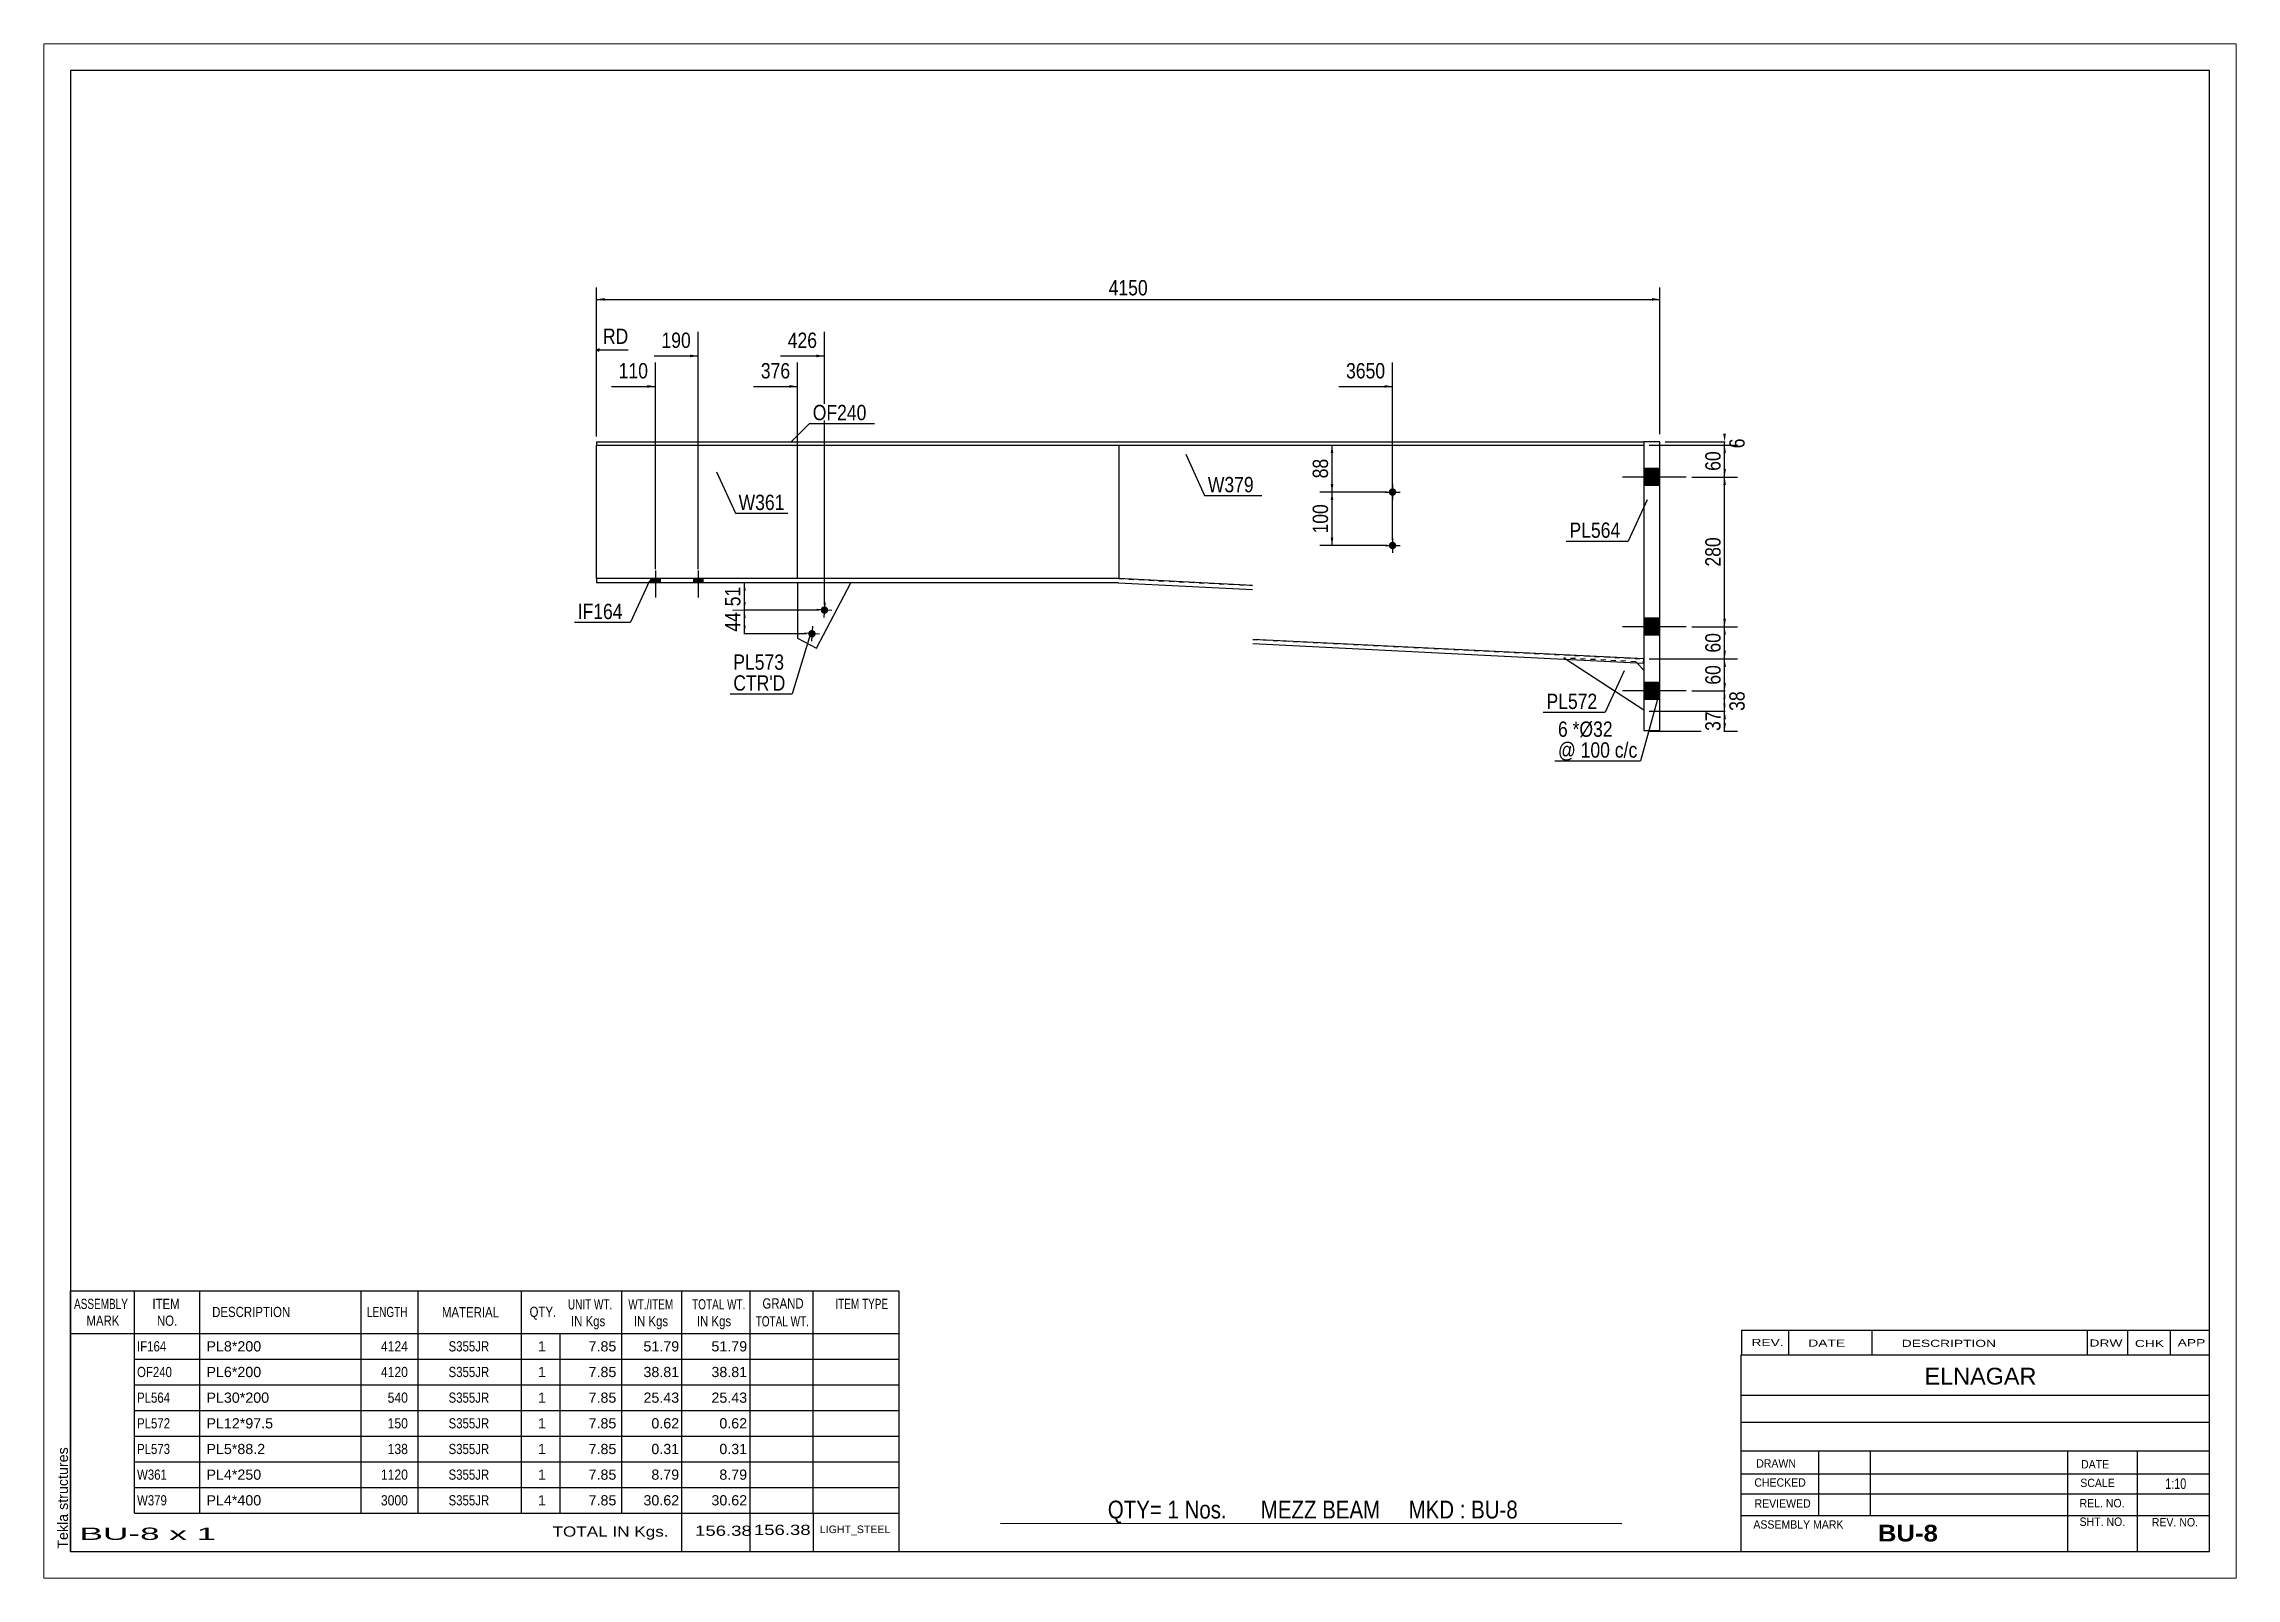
# Paper-space layout 'Layout1' of a CAD drawing. Header units: millimetres. Extents: x 0 to 410, y 0 to 287.
# The model-space entities are those that its viewports show. They can reach past a viewport. Long polylines and large blocks are cut down to what shows.
import ezdxf

# ---------------------------------------------------------------- set-up
doc = ezdxf.new("R2010")
doc.units = ezdxf.units.MM
doc.linetypes.add('DXK_LINE_DOT1', pattern=[1.8814, 0.9407, -0.9407])
doc.layers.add('Viewport layer', color=7, linetype='Continuous', plot=False)
doc.styles.add('Arial', font='ARIAL.TTF', dxfattribs={"height": 0.2})
doc.styles.add('Arial Bold', font='ARIALBD.TTF', dxfattribs={"height": 0.2})
doc.styles.add('Arial Narrow', font='ARIALN.TTF', dxfattribs={"height": 0.2})

# ---------------------------------------------------------------- blocks, each defined once
blk = doc.blocks.new('Unknown-622212138-1210')
at = {"color": 5, "linetype": 'Continuous'}
for p, q in [((301.63, 82.54), (-98.37, 82.54)), ((-98.37, 82.54), (-98.37, -194.46)), ((301.63, -194.46), (301.63, 82.54)), ((-98.37, -194.46), (301.63, -194.46))]:
    blk.add_line(p, q, dxfattribs=at)
at = {"color": 174, "linetype": 'Continuous', "style": 'Arial'}
blk.add_text('Tekla structures', height=1.9102, rotation=90, dxfattribs=at).set_placement((-98.87, -193.96))
blk = doc.blocks.new('Part-622212138-2600 - 1231')
at = {"color": 2, "linetype": 'Continuous'}
for p, q in [((37.58, -13.3), (37.58, -23.64)), ((41.12, -25.5), (47.54, -13.3)), ((37.58, -23.64), (41.12, -25.5))]:
    blk.add_line(p, q, dxfattribs=at)
at = {"color": 7, "linetype": 'DXK_LINE_DOT1'}
blk.add_line((47.54, -13.3), (37.58, -13.3), dxfattribs=at)
blk = doc.blocks.new('Part-622212138-2601 - 1231')
at = {"color": 2, "linetype": 'Continuous'}
for p, q in [((0, 13.1), (0, 12.5)), ((0, 13.1), (72.54, 13.1)), ((0, 12.5), (72.54, 12.5)), ((72.64, 13.1), (122.66, 13.1)), ((72.64, 12.5), (122.66, 12.5)), ((122.76, 13.1), (195.86, 13.1)), ((122.76, 12.5), (195.86, 12.5)), ((195.86, 13.1), (195.86, 12.5))]:
    blk.add_line(p, q, dxfattribs=at)
blk = doc.blocks.new('Part-622212138-2611 - 1231')
at = {"color": 2, "linetype": 'Continuous'}
for p, q in [((0, -12.5), (0, 12.5)), ((97.66, 12.5), (97.66, -12.5))]:
    blk.add_line(p, q, dxfattribs=at)
at = {"color": 7, "linetype": 'DXK_LINE_DOT1'}
for p, q in [((0, 12.5), (72.54, 12.5)), ((72.64, 12.5), (97.66, 12.5)), ((72.54, -12.5), (0, -12.5)), ((97.66, -12.5), (72.64, -12.5))]:
    blk.add_line(p, q, dxfattribs=at)
blk = doc.blocks.new('Part-622212138-2603 - 1231')
at = {"color": 2, "linetype": 'Continuous'}
blk.add_line((97.66, 12.5), (97.66, -12.5), dxfattribs=at)
at = {"color": 7, "linetype": 'DXK_LINE_DOT1'}
for p, q in [((97.66, 12.5), (122.66, 12.5)), ((122.76, 12.5), (195.86, 12.5)), ((195.86, 12.5), (195.86, -27.5)), ((97.66, -12.5), (122.66, -13.75)), ((122.76, -23.85), (195.86, -27.5))]:
    blk.add_line(p, q, dxfattribs=at)
blk = doc.blocks.new('Bolt-622212138-2612 - 1231')
at = {"linetype": 'Continuous'}
blk.add_hatch(color=3, dxfattribs=at).paths.add_polyline_path([(40.98, -22.85, -1), (39.58, -22.76, -1)])
at = {"color": 3, "linetype": 'Continuous'}
for p, q in [((41.68, -22.89), (38.88, -22.71)), ((40.37, -21.41), (40.19, -24.2))]:
    blk.add_line(p, q, dxfattribs=at)
blk = doc.blocks.new('Part-622212138-2604 - 1231')
at = {"color": 2, "linetype": 'Continuous'}
for p, q in [((198.86, 13.1), (195.86, 13.1)), ((195.86, 13.1), (195.86, -40.9)), ((198.86, -40.9), (198.86, 13.1)), ((195.86, -40.9), (198.86, -40.9))]:
    blk.add_line(p, q, dxfattribs=at)
blk = doc.blocks.new('Bolt-622212138-3526 - 1231')
at = {"linetype": 'Continuous'}
for points in [[(11.9, -12.5), (10.1, -12.5), (10.1, -13.3), (11.9, -13.3)], [(11.9, -12.5), (10.1, -12.5), (10.1, -13.3), (11.9, -13.3)], [(19.9, -12.5), (18.1, -12.5), (18.1, -13.3), (19.9, -13.3)], [(19.9, -12.5), (18.1, -12.5), (18.1, -13.3), (19.9, -13.3)]]:
    blk.add_hatch(color=3, dxfattribs=at).paths.add_polyline_path(points)
at = {"color": 3, "linetype": 'Continuous'}
for p, q in [((11, -11), (11, -16)), ((11, -11), (11, -16)), ((19, -11), (19, -16)), ((19, -11), (19, -16)), ((10.1, -12.5), (10.1, -13.3)), ((10.1, -12.5), (10.1, -13.3)), ((11.9, -12.5), (11.9, -13.3)), ((11.9, -12.5), (11.9, -13.3)), ((18.1, -12.5), (18.1, -13.3)), ((18.1, -12.5), (18.1, -13.3)), ((19.9, -12.5), (19.9, -13.3)), ((19.9, -12.5), (19.9, -13.3))]:
    blk.add_line(p, q, dxfattribs=at)
blk = doc.blocks.new('Part-622212138-2607 - 1231')
at = {"color": 7, "linetype": 'DXK_LINE_DOT1'}
for p, q in [((194.36, -28.03), (180.88, -27.35)), ((181.21, -27.57), (180.88, -27.35)), ((194.36, -28.03), (194.56, -28.24)), ((195.86, -29.6), (195.86, -37.1))]:
    blk.add_line(p, q, dxfattribs=at)
at = {"color": 2, "linetype": 'Continuous'}
for p, q in [((195.86, -37.1), (181.21, -27.57)), ((195.86, -29.6), (194.56, -28.24))]:
    blk.add_line(p, q, dxfattribs=at)
blk = doc.blocks.new('Bolt-622212138-2613 - 1231')
at = {"linetype": 'Continuous'}
blk.add_hatch(color=3, dxfattribs=at).paths.add_polyline_path([(43.31, -18.42, -1), (41.91, -18.33, -1)])
at = {"color": 3, "linetype": 'Continuous'}
for p, q in [((44.01, -18.47), (41.21, -18.29)), ((42.7, -16.98), (42.52, -19.78))]:
    blk.add_line(p, q, dxfattribs=at)
blk = doc.blocks.new('Bolt-622212138-2614 - 1231')
at = {"linetype": 'Continuous'}
for points in [[(195.86, 8.1), (195.86, 4.9), (198.86, 4.9), (198.86, 8.1)], [(195.86, 8.1), (195.86, 4.9), (198.86, 4.9), (198.86, 8.1)], [(195.86, -19.9), (195.86, -23.1), (198.86, -23.1), (198.86, -19.9)], [(195.86, -19.9), (195.86, -23.1), (198.86, -23.1), (198.86, -19.9)], [(195.86, -31.9), (195.86, -35.1), (198.86, -35.1), (198.86, -31.9)], [(195.86, -31.9), (195.86, -35.1), (198.86, -35.1), (198.86, -31.9)]]:
    blk.add_hatch(color=3, dxfattribs=at).paths.add_polyline_path(points)
at = {"color": 3, "linetype": 'Continuous'}
for p, q in [((203.76, 6.5), (191.86, 6.5)), ((203.76, 6.5), (191.86, 6.5)), ((198.86, 8.1), (195.86, 8.1)), ((198.86, 8.1), (195.86, 8.1)), ((198.86, 4.9), (195.86, 4.9)), ((198.86, 4.9), (195.86, 4.9)), ((198.86, -19.9), (195.86, -19.9)), ((198.86, -19.9), (195.86, -19.9)), ((203.76, -21.5), (191.86, -21.5)), ((203.76, -21.5), (191.86, -21.5)), ((198.86, -23.1), (195.86, -23.1)), ((198.86, -23.1), (195.86, -23.1)), ((198.86, -31.9), (195.86, -31.9)), ((198.86, -31.9), (195.86, -31.9)), ((203.76, -33.5), (191.86, -33.5)), ((203.76, -33.5), (191.86, -33.5)), ((198.86, -35.1), (195.86, -35.1)), ((198.86, -35.1), (195.86, -35.1))]:
    blk.add_line(p, q, dxfattribs=at)
blk = doc.blocks.new('Part-622212138-3523 - 1231')
at = {"color": 2, "linetype": 'Continuous'}
for p, q in [((72.54, -12.5), (0, -12.5)), ((0, -12.5), (0, -13.3)), ((72.54, -13.3), (0, -13.3)), ((97.66, -12.5), (72.64, -12.5)), ((97.64, -13.3), (72.64, -13.3)), ((97.64, -13.3), (122.66, -14.55)), ((122.66, -13.75), (97.66, -12.5)), ((195.86, -27.5), (122.76, -23.85)), ((122.76, -24.65), (195.82, -28.3)), ((195.82, -28.3), (195.86, -27.5))]:
    blk.add_line(p, q, dxfattribs=at)
blk = doc.blocks.new('Bolt-622212138-3525 - 1231')
at = {"linetype": 'Continuous'}
for points in [[(148.86, 4.4), (149, 4.39), (149.14, 4.34), (149.27, 4.27), (149.38, 4.17), (149.46, 4.05), (149.52, 3.92), (149.55, 3.77), (149.55, 3.63), (149.52, 3.49), (149.46, 3.35), (149.38, 3.23), (149.27, 3.14), (149.14, 3.06), (149, 3.02), (148.86, 3), (148.71, 3.02), (148.57, 3.06), (148.45, 3.14), (148.34, 3.23), (148.25, 3.35), (148.19, 3.49), (148.16, 3.63), (148.16, 3.77), (148.19, 3.92), (148.25, 4.05), (148.34, 4.17), (148.45, 4.27), (148.57, 4.34), (148.71, 4.39)], [(148.86, -5.6), (149, -5.61), (149.14, -5.66), (149.27, -5.73), (149.38, -5.83), (149.46, -5.95), (149.52, -6.08), (149.55, -6.23), (149.55, -6.37), (149.52, -6.51), (149.46, -6.65), (149.38, -6.77), (149.27, -6.86), (149.14, -6.94), (149, -6.98), (148.86, -7), (148.71, -6.98), (148.57, -6.94), (148.45, -6.86), (148.34, -6.77), (148.25, -6.65), (148.19, -6.51), (148.16, -6.37), (148.16, -6.23), (148.19, -6.08), (148.25, -5.95), (148.34, -5.83), (148.45, -5.73), (148.57, -5.66), (148.71, -5.61)]]:
    blk.add_hatch(color=3, dxfattribs=at).paths.add_polyline_path(points)
at = {"color": 3, "linetype": 'Continuous'}
for p, q in [((148.86, 5.1), (148.86, 2.3)), ((147.46, 3.7), (150.26, 3.7)), ((147.46, -6.3), (150.26, -6.3)), ((148.86, -4.9), (148.86, -7.7))]:
    blk.add_line(p, q, dxfattribs=at)
blk = doc.blocks.new('StraightDimension-622212138-3864 - 1231')
at = {"linetype": 'Continuous'}
for points in [[(210.71, -38.8), (210.96, -37.3), (211.21, -38.8)], [(211.21, -39.5), (210.96, -41), (210.71, -39.5)]]:
    blk.add_hatch(color=7, dxfattribs=at).paths.add_polyline_path(points)
at = {"color": 7, "linetype": 'Continuous'}
for p, q in [((196.86, -37.3), (213.36, -37.3)), ((196.86, -41), (213.36, -41)), ((210.96, -41), (210.96, -37.3))]:
    blk.add_line(p, q, dxfattribs=at)
at = {"color": 0}
blk.add_wipeout([(210.81, -36.72), (206.61, -36.72), (206.61, -41.58), (210.81, -41.58)], dxfattribs=at)
at = {"color": 3, "style": 'Arial Narrow'}
blk.add_text('37', height=2.863, rotation=90.0002, dxfattribs=at).set_placement((210.21, -40.98))
blk = doc.blocks.new('StraightDimension-622212138-3361 - 1231')
at = {"linetype": 'Continuous'}
for points in [[(137.29, 2.19), (137.54, 3.69), (137.79, 2.19)], [(137.79, -4.81), (137.54, -6.31), (137.29, -4.81)]]:
    blk.add_hatch(color=7, dxfattribs=at).paths.add_polyline_path(points)
at = {"color": 7, "linetype": 'Continuous'}
for p, q in [((147.86, 3.69), (135.29, 3.69)), ((137.54, -6.31), (137.54, 3.69)), ((147.86, -6.31), (135.29, -6.31))]:
    blk.add_line(p, q, dxfattribs=at)
at = {"color": 0}
blk.add_wipeout([(137.39, 2.03), (133.19, 2.03), (133.19, -4.65), (137.39, -4.65)], dxfattribs=at)
at = {"color": 3, "style": 'Arial Narrow'}
blk.add_text('100', height=2.863, rotation=90.0002, dxfattribs=at).set_placement((136.79, -4.05))
blk = doc.blocks.new('StraightDimension-622212138-3462 - 1231')
at = {"linetype": 'Continuous'}
blk.add_hatch(color=7, dxfattribs=at).paths.add_polyline_path([(17.5, 29.41), (19, 29.16), (17.5, 28.91)])
at = {"color": 7, "linetype": 'Continuous'}
for p, q in [((19, -10.75), (19, 33.66)), ((10.77, 29.16), (19, 29.16))]:
    blk.add_line(p, q, dxfattribs=at)
at = {"color": 0}
blk.add_wipeout([(18.22, 30.06), (18.22, 34.26), (11.54, 34.26), (11.54, 30.06)], dxfattribs=at)
at = {"color": 3, "style": 'Arial Narrow'}
blk.add_text('190', height=2.863, dxfattribs=at).set_placement((12.14, 30.66))
blk = doc.blocks.new('StraightDimension-622212138-3149 - 1231')
at = {"linetype": 'Continuous'}
for points in [[(27.4, -19.88), (27.65, -18.38), (27.9, -19.88)], [(27.9, -21.3), (27.65, -22.8), (27.4, -21.3)]]:
    blk.add_hatch(color=7, dxfattribs=at).paths.add_polyline_path(points)
at = {"color": 7, "linetype": 'Continuous'}
for p, q in [((41.61, -18.38), (25.4, -18.38)), ((27.65, -22.8), (27.65, -18.38)), ((39.28, -22.8), (25.4, -22.8))]:
    blk.add_line(p, q, dxfattribs=at)
at = {"color": 0}
blk.add_wipeout([(27.5, -18.16), (23.3, -18.16), (23.3, -23.02), (27.5, -23.02)], dxfattribs=at)
at = {"color": 3, "style": 'Arial Narrow'}
blk.add_text('44', height=2.863, rotation=90.0002, dxfattribs=at).set_placement((26.9, -22.42))
blk = doc.blocks.new('StraightDimension-622212138-3858 - 1231')
at = {"linetype": 'Continuous'}
for points in [[(211.21, 14.6), (210.96, 13.1), (210.71, 14.6)], [(210.71, 11), (210.96, 12.5), (211.21, 11)]]:
    blk.add_hatch(color=7, dxfattribs=at).paths.add_polyline_path(points)
at = {"color": 7, "linetype": 'Continuous'}
for p, q in [((196.86, 12.5), (213.21, 12.5)), ((199.86, 13.1), (213.21, 13.1)), ((210.96, 12.5), (210.96, 13.1))]:
    blk.add_line(p, q, dxfattribs=at)
at = {"color": 0}
blk.add_wipeout([(215.31, 14.31), (211.11, 14.31), (211.11, 11.29), (215.31, 11.29)], dxfattribs=at)
at = {"color": 3, "style": 'Arial Narrow'}
blk.add_text('6', height=2.86, rotation=90.0002, dxfattribs=at).set_placement((214.71, 11.89))
blk = doc.blocks.new('StraightDimension-622212138-3862 - 1231')
at = {"linetype": 'Continuous'}
for points in [[(210.71, -29), (210.96, -27.5), (211.21, -29)], [(211.21, -32), (210.96, -33.5), (210.71, -32)]]:
    blk.add_hatch(color=7, dxfattribs=at).paths.add_polyline_path(points)
at = {"color": 7, "linetype": 'Continuous'}
for p, q in [((196.86, -27.5), (213.36, -27.5)), ((210.96, -33.5), (210.96, -27.5)), ((204.86, -33.5), (213.36, -33.5))]:
    blk.add_line(p, q, dxfattribs=at)
at = {"color": 0}
blk.add_wipeout([(210.81, -28.07), (206.61, -28.07), (206.61, -32.93), (210.81, -32.93)], dxfattribs=at)
at = {"color": 3, "style": 'Arial Narrow'}
blk.add_text('60', height=2.863, rotation=90.0002, dxfattribs=at).set_placement((210.21, -32.33))
blk = doc.blocks.new('StraightDimension-622212138-3860 - 1231')
at = {"linetype": 'Continuous'}
for points in [[(210.71, 5), (210.96, 6.5), (211.21, 5)], [(211.21, -20), (210.96, -21.5), (210.71, -20)]]:
    blk.add_hatch(color=7, dxfattribs=at).paths.add_polyline_path(points)
at = {"color": 7, "linetype": 'Continuous'}
for p, q in [((204.86, 6.5), (213.36, 6.5)), ((210.96, -21.5), (210.96, 6.5)), ((204.86, -21.5), (213.36, -21.5))]:
    blk.add_line(p, q, dxfattribs=at)
at = {"color": 0}
blk.add_wipeout([(210.81, -4.16), (206.61, -4.16), (206.61, -10.84), (210.81, -10.84)], dxfattribs=at)
at = {"color": 3, "style": 'Arial Narrow'}
blk.add_text('280', height=2.863, rotation=90.0002, dxfattribs=at).set_placement((210.21, -10.24))
blk = doc.blocks.new('StraightDimension-622212138-3360 - 1231')
at = {"linetype": 'Continuous'}
for points in [[(137.29, 11), (137.54, 12.5), (137.79, 11)], [(137.79, 5.19), (137.54, 3.69), (137.29, 5.19)]]:
    blk.add_hatch(color=7, dxfattribs=at).paths.add_polyline_path(points)
at = {"color": 7, "linetype": 'Continuous'}
for p, q in [((98.66, 12.5), (139.94, 12.5)), ((137.54, 3.69), (137.54, 12.5)), ((147.86, 3.69), (135.29, 3.69))]:
    blk.add_line(p, q, dxfattribs=at)
at = {"color": 0}
blk.add_wipeout([(137.39, 10.52), (133.19, 10.52), (133.19, 5.67), (137.39, 5.67)], dxfattribs=at)
at = {"color": 3, "style": 'Arial Narrow'}
blk.add_text('88', height=2.863, rotation=90.0002, dxfattribs=at).set_placement((136.79, 6.27))
blk = doc.blocks.new('StraightDimension-622212138-3861 - 1231')
at = {"linetype": 'Continuous'}
for points in [[(210.71, -23), (210.96, -21.5), (211.21, -23)], [(211.21, -26), (210.96, -27.5), (210.71, -26)]]:
    blk.add_hatch(color=7, dxfattribs=at).paths.add_polyline_path(points)
at = {"color": 7, "linetype": 'Continuous'}
for p, q in [((204.86, -21.5), (213.36, -21.5)), ((210.96, -27.5), (210.96, -21.5)), ((196.86, -27.5), (213.36, -27.5))]:
    blk.add_line(p, q, dxfattribs=at)
at = {"color": 0}
blk.add_wipeout([(210.81, -22.07), (206.61, -22.07), (206.61, -26.93), (210.81, -26.93)], dxfattribs=at)
at = {"color": 3, "style": 'Arial Narrow'}
blk.add_text('60', height=2.863, rotation=90.0002, dxfattribs=at).set_placement((210.21, -26.33))
blk = doc.blocks.new('StraightDimension-622212138-3459 - 1231')
at = {"linetype": 'Continuous'}
blk.add_hatch(color=7, dxfattribs=at).paths.add_polyline_path([(147.36, 23.71), (148.86, 23.46), (147.36, 23.21)])
at = {"color": 7, "linetype": 'Continuous'}
for p, q in [((148.86, -5.31), (148.86, 27.96)), ((138.8, 23.46), (148.86, 23.46))]:
    blk.add_line(p, q, dxfattribs=at)
at = {"color": 0}
blk.add_wipeout([(148.08, 24.36), (148.08, 28.56), (139.57, 28.56), (139.57, 24.36)], dxfattribs=at)
at = {"color": 3, "style": 'Arial Narrow'}
blk.add_text('3650', height=2.863, dxfattribs=at).set_placement((140.17, 24.96))
blk = doc.blocks.new('StraightDimension-622212138-3461 - 1231')
at = {"linetype": 'Continuous'}
blk.add_hatch(color=7, dxfattribs=at).paths.add_polyline_path([(36.08, 23.71), (37.58, 23.46), (36.08, 23.21)])
at = {"color": 7, "linetype": 'Continuous'}
for p, q in [((37.58, -12.3), (37.58, 27.96)), ((29.35, 23.46), (37.58, 23.46))]:
    blk.add_line(p, q, dxfattribs=at)
at = {"color": 0}
blk.add_wipeout([(36.81, 24.36), (36.81, 28.56), (30.12, 28.56), (30.12, 24.36)], dxfattribs=at)
at = {"color": 3, "style": 'Arial Narrow'}
blk.add_text('376', height=2.863, dxfattribs=at).set_placement((30.72, 24.96))
blk = doc.blocks.new('StraightDimension-622212138-3859 - 1231')
at = {"linetype": 'Continuous'}
for points in [[(210.71, 11), (210.96, 12.5), (211.21, 11)], [(211.21, 8), (210.96, 6.5), (210.71, 8)]]:
    blk.add_hatch(color=7, dxfattribs=at).paths.add_polyline_path(points)
at = {"color": 7, "linetype": 'Continuous'}
for p, q in [((196.86, 12.5), (213.36, 12.5)), ((210.96, 6.5), (210.96, 12.5)), ((204.86, 6.5), (213.36, 6.5))]:
    blk.add_line(p, q, dxfattribs=at)
at = {"color": 0}
blk.add_wipeout([(210.81, 11.93), (206.61, 11.93), (206.61, 7.07), (210.81, 7.07)], dxfattribs=at)
at = {"color": 3, "style": 'Arial Narrow'}
blk.add_text('60', height=2.863, rotation=90.0002, dxfattribs=at).set_placement((210.21, 7.67))
blk = doc.blocks.new('StraightDimension-622212138-1835 - 1231')
at = {"linetype": 'Continuous'}
for points in [[(1.5, 39.49), (0, 39.74), (1.5, 39.99)], [(197.36, 39.99), (198.86, 39.74), (197.36, 39.49)]]:
    blk.add_hatch(color=7, dxfattribs=at).paths.add_polyline_path(points)
at = {"color": 7, "linetype": 'Continuous'}
for p, q in [((0, 14.1), (0, 41.99)), ((198.86, 14.5), (198.86, 41.99)), ((0, 39.74), (198.86, 39.74))]:
    blk.add_line(p, q, dxfattribs=at)
at = {"color": 0}
blk.add_wipeout([(103.69, 39.89), (103.69, 44.09), (95.17, 44.09), (95.17, 39.89)], dxfattribs=at)
at = {"color": 3, "style": 'Arial Narrow'}
blk.add_text('4150', height=2.863, dxfattribs=at).set_placement((95.77, 40.49))
blk = doc.blocks.new('StraightDimension-622212138-3148 - 1231')
at = {"linetype": 'Continuous'}
for points in [[(27.4, -14.8), (27.65, -13.3), (27.9, -14.8)], [(27.9, -16.88), (27.65, -18.38), (27.4, -16.88)]]:
    blk.add_hatch(color=7, dxfattribs=at).paths.add_polyline_path(points)
at = {"color": 7, "linetype": 'Continuous'}
for p, q in [((41.61, -13.3), (25.4, -13.3)), ((27.65, -18.38), (27.65, -13.3)), ((41.61, -18.38), (25.4, -18.38))]:
    blk.add_line(p, q, dxfattribs=at)
at = {"color": 0}
blk.add_wipeout([(27.5, -13.41), (23.3, -13.41), (23.3, -18.27), (27.5, -18.27)], dxfattribs=at)
at = {"color": 3, "style": 'Arial Narrow'}
blk.add_text('51', height=2.863, rotation=90.0002, dxfattribs=at).set_placement((26.9, -17.67))
blk = doc.blocks.new('StraightDimension-622212138-3460 - 1231')
at = {"linetype": 'Continuous'}
blk.add_hatch(color=7, dxfattribs=at).paths.add_polyline_path([(41.11, 29.41), (42.61, 29.16), (41.11, 28.91)])
at = {"color": 7, "linetype": 'Continuous'}
for p, q in [((42.61, -17.38), (42.61, 33.66)), ((34.38, 29.16), (42.61, 29.16))]:
    blk.add_line(p, q, dxfattribs=at)
at = {"color": 0}
blk.add_wipeout([(41.83, 30.06), (41.83, 34.26), (35.15, 34.26), (35.15, 30.06)], dxfattribs=at)
at = {"color": 3, "style": 'Arial Narrow'}
blk.add_text('426', height=2.863, dxfattribs=at).set_placement((35.75, 30.66))
blk = doc.blocks.new('StraightDimension-622212138-3463 - 1231')
at = {"linetype": 'Continuous'}
blk.add_hatch(color=7, dxfattribs=at).paths.add_polyline_path([(9.5, 23.71), (11, 23.46), (9.5, 23.21)])
at = {"color": 7, "linetype": 'Continuous'}
for p, q in [((11, -10.75), (11, 27.96)), ((2.77, 23.46), (11, 23.46))]:
    blk.add_line(p, q, dxfattribs=at)
at = {"color": 0, "linetype": 'Continuous'}
blk.add_wipeout([(6.53, 30.81), (6.53, 35.01), (0.59, 35.01), (0.59, 30.81)], dxfattribs=at)
at = {"color": 7, "linetype": 'Continuous'}
for p, q in [((0, 14.1), (0, 34.71)), ((0.5, 30.46), (0, 30.21)), ((0.5, 29.96), (0, 30.21))]:
    blk.add_line(p, q, dxfattribs=at)
at = {"color": 3, "linetype": 'Continuous', "style": 'Arial Narrow'}
blk.add_text('RD', height=2.863, dxfattribs=at).set_placement((1.19, 31.41))
at = {"color": 0}
blk.add_wipeout([(10.22, 24.36), (10.22, 28.56), (3.54, 28.56), (3.54, 24.36)], dxfattribs=at)
at = {"color": 7, "linetype": 'Continuous'}
blk.add_line((5.93, 30.21), (0, 30.21), dxfattribs=at)
at = {"color": 3, "style": 'Arial Narrow'}
blk.add_text('110', height=2.863, dxfattribs=at).set_placement((4.14, 24.96))
blk = doc.blocks.new('StraightDimension-622212138-3863 - 1231')
at = {"linetype": 'Continuous'}
for points in [[(210.71, -35), (210.96, -33.5), (211.21, -35)], [(211.21, -35.8), (210.96, -37.3), (210.71, -35.8)]]:
    blk.add_hatch(color=7, dxfattribs=at).paths.add_polyline_path(points)
at = {"color": 7, "linetype": 'Continuous'}
for p, q in [((204.86, -33.5), (213.21, -33.5)), ((210.96, -37.3), (210.96, -33.5)), ((196.86, -37.3), (213.21, -37.3))]:
    blk.add_line(p, q, dxfattribs=at)
at = {"color": 0}
blk.add_wipeout([(215.31, -32.97), (211.11, -32.97), (211.11, -37.83), (215.31, -37.83)], dxfattribs=at)
at = {"color": 3, "style": 'Arial Narrow'}
blk.add_text('38', height=2.863, rotation=90.0002, dxfattribs=at).set_placement((214.71, -37.23))
blk = doc.blocks.new('CBS_CALLOFF-622212138-3935')
at = {"color": 7, "linetype": 'Continuous'}
blk.add_line((75.51, -189.19), (191.74, -189.21), dxfattribs=at)
at = {"color": 3, "linetype": 'Continuous', "style": 'Arial Narrow'}
blk.add_text('QTY= 1 Nos.      MEZZ BEAM     MKD : BU-8', height=3.3405, dxfattribs=at).set_placement((95.61, -188.3))
blk = doc.blocks.new('CBS_BOM-622212138-3934')
at = {"color": 7, "linetype": 'Continuous'}
for p, q in [((-98.4, -153.69), (-98.4, -145.69)), ((-98.4, -145.69), (56.52, -145.69)), ((-86.4, -153.69), (-86.4, -145.69)), ((-74.21, -153.69), (-74.21, -145.69)), ((-44.05, -153.69), (-44.05, -145.69)), ((-33.37, -153.69), (-33.37, -145.69)), ((-14.05, -153.69), (-14.05, -145.69)), ((4.75, -153.69), (4.75, -145.69)), ((15.96, -153.69), (15.96, -145.69)), ((28.75, -153.69), (28.75, -145.69)), ((40.5, -153.69), (40.5, -145.69)), ((56.52, -145.7), (56.52, -153.68)), ((-98.4, -153.69), (56.52, -153.69)), ((-98.4, -158.49), (-98.4, -153.69)), ((-86.4, -158.49), (-86.4, -153.69)), ((-74.21, -158.49), (-74.21, -153.69)), ((-44.05, -158.49), (-44.05, -153.69)), ((-33.37, -158.49), (-33.37, -153.69)), ((-14.05, -158.49), (-14.05, -153.69)), ((-6.79, -158.49), (-6.79, -153.69)), ((4.75, -158.49), (4.75, -153.69)), ((15.96, -158.49), (15.96, -153.69)), ((28.75, -158.49), (28.75, -153.69)), ((40.52, -158.49), (40.52, -153.69)), ((56.52, -153.69), (56.52, -158.49)), ((-98.4, -163.29), (-98.4, -158.49)), ((-86.4, -158.49), (56.52, -158.49)), ((-86.4, -163.29), (-86.4, -158.49)), ((-74.21, -163.29), (-74.21, -158.49)), ((-44.05, -163.29), (-44.05, -158.49)), ((-33.37, -163.29), (-33.37, -158.49)), ((-14.05, -163.29), (-14.05, -158.49)), ((-6.79, -163.29), (-6.79, -158.49)), ((4.75, -163.29), (4.75, -158.49)), ((15.96, -163.29), (15.96, -158.49)), ((28.75, -163.29), (28.75, -158.49)), ((40.52, -163.29), (40.52, -158.49)), ((56.52, -158.49), (56.52, -163.29)), ((-98.4, -168.09), (-98.4, -163.29)), ((-86.4, -163.29), (56.52, -163.29)), ((-86.4, -168.09), (-86.4, -163.29)), ((-74.21, -168.09), (-74.21, -163.29)), ((-44.05, -168.09), (-44.05, -163.29)), ((-33.37, -168.09), (-33.37, -163.29)), ((-14.05, -168.09), (-14.05, -163.29)), ((-6.79, -168.09), (-6.79, -163.29)), ((4.75, -168.09), (4.75, -163.29)), ((15.96, -168.09), (15.96, -163.29)), ((28.75, -168.09), (28.75, -163.29)), ((40.52, -168.09), (40.52, -163.29)), ((56.52, -163.29), (56.52, -168.09)), ((-98.4, -172.89), (-98.4, -168.09)), ((-86.4, -168.09), (56.52, -168.09)), ((-86.4, -172.89), (-86.4, -168.09)), ((-74.21, -172.89), (-74.21, -168.09)), ((-44.05, -172.89), (-44.05, -168.09)), ((-33.37, -172.89), (-33.37, -168.09)), ((-14.05, -172.89), (-14.05, -168.09)), ((-6.79, -172.89), (-6.79, -168.09)), ((4.75, -172.89), (4.75, -168.09)), ((15.96, -172.89), (15.96, -168.09)), ((28.75, -172.89), (28.75, -168.09)), ((40.52, -172.89), (40.52, -168.09)), ((56.52, -168.09), (56.52, -172.89)), ((-98.4, -177.69), (-98.4, -172.89)), ((-86.4, -172.89), (56.52, -172.89)), ((-86.4, -177.69), (-86.4, -172.89)), ((-74.21, -177.69), (-74.21, -172.89)), ((-44.05, -177.69), (-44.05, -172.89)), ((-33.37, -177.69), (-33.37, -172.89)), ((-14.05, -177.69), (-14.05, -172.89)), ((-6.79, -177.69), (-6.79, -172.89)), ((4.75, -177.69), (4.75, -172.89)), ((15.96, -177.69), (15.96, -172.89)), ((28.75, -177.69), (28.75, -172.89)), ((40.52, -177.69), (40.52, -172.89)), ((56.52, -172.89), (56.52, -177.69)), ((-98.4, -182.49), (-98.4, -177.69)), ((-86.4, -177.69), (56.52, -177.69)), ((-86.4, -182.49), (-86.4, -177.69)), ((-74.21, -182.49), (-74.21, -177.69)), ((-44.05, -182.49), (-44.05, -177.69)), ((-33.37, -182.49), (-33.37, -177.69)), ((-14.05, -182.49), (-14.05, -177.69)), ((-6.79, -182.49), (-6.79, -177.69)), ((4.75, -182.49), (4.75, -177.69)), ((15.96, -182.49), (15.96, -177.69)), ((28.75, -182.49), (28.75, -177.69)), ((40.52, -182.49), (40.52, -177.69)), ((56.52, -177.69), (56.52, -182.49)), ((-98.4, -187.29), (-98.4, -182.49)), ((-86.4, -182.49), (56.52, -182.49)), ((-86.4, -187.29), (-86.4, -182.49)), ((-74.21, -187.29), (-74.21, -182.49)), ((-44.05, -187.29), (-44.05, -182.49)), ((-33.37, -187.29), (-33.37, -182.49)), ((-14.05, -187.29), (-14.05, -182.49)), ((-6.79, -187.29), (-6.79, -182.49)), ((4.75, -187.29), (4.75, -182.49)), ((15.96, -187.29), (15.96, -182.49)), ((28.75, -187.29), (28.75, -182.49)), ((40.52, -187.29), (40.52, -182.49)), ((56.52, -182.49), (56.52, -187.29)), ((-98.4, -194.49), (-98.4, -187.31)), ((-86.4, -187.29), (56.52, -187.29)), ((15.96, -194.49), (15.96, -187.31)), ((28.75, -194.49), (28.75, -187.31)), ((40.56, -194.49), (40.56, -187.31)), ((56.52, -187.29), (56.52, -194.49)), ((-98.4, -194.49), (56.52, -194.49))]:
    blk.add_line(p, q, dxfattribs=at)
at = {"color": 3, "linetype": 'Continuous', "style": 'Arial'}
for s, height, width, p in [('ASSEMBLY', 1.91, 0.7, (-97.72, -149.11)), ('ITEM', 1.91, 0.8, (-83.07, -149.11)), ('UNIT WT.', 1.91, 0.7, (-5.36, -149.19)), ('WT./ITEM', 1.91, 0.7, (5.93, -149.19)), ('TOTAL WT.', 1.91, 0.7, (17.87, -149.19)), ('GRAND', 1.91, 0.8, (31.02, -149.03)), ('ITEM TYPE', 1.91, 0.7, (44.66, -149.11)), ('MARK', 1.91, 0.8, (-95.4, -152.25)), ('NO.', 1.91, 0.8, (-82.22, -152.25)), ('DESCRIPTION', 1.9102, 0.8, (-71.89, -150.62)), ('LENGTH', 1.91, 0.7, (-42.94, -150.62)), ('MATERIAL', 1.91, 0.8, (-28.92, -150.67)), ('QTY.', 1.91, 0.8, (-12.53, -150.59)), ('IN Kgs', 1.91, 0.8, (-4.78, -152.33)), ('IN Kgs', 1.91, 0.8, (6.97, -152.33)), ('IN Kgs', 1.91, 0.8, (18.76, -152.33)), ('TOTAL WT.', 1.91, 0.7, (29.76, -152.37))]:
    blk.add_text(s, height=height, dxfattribs=dict(at, width=width)).set_placement(p)
at = {"color": 7, "linetype": 'Continuous', "style": 'Arial'}
for s, width, p in [('IF164', 0.8, (-85.94, -157.05)), ('4124', 0.85, (-40.33, -157.05)), ('S355JR', 0.8, (-27.68, -157.05)), ('OF240', 0.8, (-85.94, -161.85)), ('4120', 0.85, (-40.33, -161.85)), ('S355JR', 0.8, (-27.68, -161.85)), ('PL564', 0.8, (-85.94, -166.65)), ('540', 0.85, (-39.07, -166.65)), ('S355JR', 0.8, (-27.68, -166.65)), ('PL572', 0.8, (-85.94, -171.45)), ('150', 0.85, (-39.07, -171.45)), ('S355JR', 0.8, (-27.68, -171.45)), ('PL573', 0.8, (-85.94, -176.25)), ('138', 0.85, (-39.07, -176.25)), ('S355JR', 0.8, (-27.68, -176.25)), ('W361', 0.8, (-85.94, -181.05)), ('1120', 0.85, (-40.33, -181.05)), ('S355JR', 0.8, (-27.68, -181.05)), ('W379', 0.8, (-85.94, -185.85)), ('3000', 0.85, (-40.33, -185.85)), ('S355JR', 0.8, (-27.68, -185.85))]:
    blk.add_text(s, height=1.91, dxfattribs=dict(at, width=width)).set_placement(p)
for s, p in [('PL8*200', (-72.96, -157.05)), ('1', (-10.96, -157.05)), ('7.85', (-1.49, -157.05)), ('51.79', (8.77, -157.05)), ('51.79', (21.48, -157.05)), ('PL6*200', (-72.96, -161.85)), ('1', (-10.96, -161.85)), ('7.85', (-1.49, -161.85)), ('38.81', (8.77, -161.85)), ('38.81', (21.48, -161.85)), ('PL30*200', (-72.96, -166.65)), ('1', (-10.96, -166.65)), ('7.85', (-1.49, -166.65)), ('25.43', (8.77, -166.65)), ('25.43', (21.48, -166.65)), ('PL12*97.5', (-72.96, -171.45)), ('1', (-10.96, -171.45)), ('7.85', (-1.49, -171.45)), ('0.62', (10.25, -171.45)), ('0.62', (22.96, -171.45)), ('PL5*88.2', (-72.96, -176.25)), ('1', (-10.96, -176.25)), ('7.85', (-1.49, -176.25)), ('0.31', (10.25, -176.25)), ('0.31', (22.96, -176.25)), ('PL4*250', (-72.96, -181.05)), ('1', (-10.96, -181.05)), ('7.85', (-1.49, -181.05)), ('8.79', (10.25, -181.05)), ('8.79', (22.96, -181.05)), ('PL4*400', (-72.96, -185.85)), ('1', (-10.96, -185.85)), ('7.85', (-1.49, -185.85)), ('30.62', (8.77, -185.85)), ('30.62', (21.48, -185.85))]:
    blk.add_text(s, height=1.91, dxfattribs=at).set_placement(p)
at = {"color": 6, "linetype": 'Continuous', "style": 'Arial'}
for s, height, width, p in [('BU-8 x 1', 2.292, 2.05, (-96.68, -192.3)), ('TOTAL IN Kgs.', 1.9102, 1.2, (-8.24, -191.69)), ('156.38', 1.91, 1.3, (18.42, -191.54)), ('156.38', 1.91, 1.3, (29.42, -191.38))]:
    blk.add_text(s, height=height, dxfattribs=dict(at, width=width)).set_placement(p)
blk.add_text('LIGHT_STEEL', height=1.4135, dxfattribs=at).set_placement((41.77, -191.03))
blk = doc.blocks.new('CBS_NAME_BLOG-622212138-3936')
at = {"color": 7, "linetype": 'Continuous'}
for p, q in [((214.04, -157.71), (301.56, -157.71)), ((214.04, -194.41), (214.04, -157.71)), ((214.04, -165.24), (301.56, -165.24)), ((214.11, -170.3), (301.63, -170.3)), ((214.04, -175.67), (301.56, -175.67)), ((228.56, -187.77), (228.56, -175.68)), ((238.25, -187.75), (238.25, -175.68)), ((275.16, -194.41), (275.16, -175.68)), ((288.21, -194.41), (288.21, -175.67)), ((214.05, -179.97), (301.63, -179.95)), ((214.04, -183.71), (301.56, -183.71)), ((214.04, -187.76), (301.56, -187.76)), ((214.04, -194.46), (301.63, -194.46))]:
    blk.add_line(p, q, dxfattribs=at)
at = {"color": 3, "linetype": 'Continuous', "style": 'Arial'}
blk.add_text('ELNAGAR', height=3.133, dxfattribs=at).set_placement((248.36, -163.24))
at = {"color": 3, "linetype": 'Continuous'}
for s, height, style, width, p in [('DRAWN', 1.566, 'Arial', 0.9, (216.87, -178.78)), ('DATE', 1.566, 'Arial', 0.9, (277.63, -178.94)), ('CHECKED', 1.566, 'Arial', 0.9, (216.52, -182.35)), ('SCALE', 1.566, 'Arial', 0.9, (277.48, -182.42)), ('1:10', 1.957, 'Arial Narrow', 0.9, (293.37, -182.77)), ('REVIEWED', 1.566, 'Arial', 0.9, (216.56, -186.27)), ('SHT. NO.', 1.566, 'Arial', 0.9, (277.34, -189.68)), ('REL. NO.', 1.566, 'Arial', 0.9, (277.34, -186.22)), ('REV. NO.', 1.566, 'Arial', 0.9, (290.86, -189.78)), ('ASSEMBLY MARK', 1.5663, 'Arial', 0.9, (216.34, -190.2)), ('BU-8', 3.131, 'Arial Bold', 1.1, (239.62, -192.6))]:
    blk.add_text(s, height=height, dxfattribs=dict(at, style=style, width=width)).set_placement(p)
blk = doc.blocks.new('CBS_REVISION-622212138-3937')
at = {"color": 7, "linetype": 'Continuous'}
for p, q in [((214.12, -153.07), (214.12, -157.71)), ((214.12, -153.08), (301.62, -153.08)), ((222.92, -153.08), (222.92, -157.71)), ((238.51, -153.08), (238.51, -157.64)), ((278.77, -153.08), (278.77, -157.7)), ((286.31, -153.08), (286.31, -157.71)), ((294.26, -153.08), (294.26, -157.71)), ((214.12, -157.71), (301.62, -157.71))]:
    blk.add_line(p, q, dxfattribs=at)
at = {"color": 7, "style": 'Arial Narrow', "width": 1.7}
for s, height, p in [('REV.', 1.326, (215.98, -156.03)), ('DATE', 1.326, (226.61, -156.15)), ('DESCRIPTION', 1.3257, (244.09, -156.2)), ('DRW', 1.326, (279.2, -156.14)), ('CHK', 1.326, (287.69, -156.23)), ('APP', 1.326, (295.69, -156.07))]:
    blk.add_text(s, height=height, dxfattribs=at).set_placement(p)
blk = doc.blocks.new('Mark-622212138-2619 - 1231')
at = {"color": 0}
blk.add_wipeout([(35.08, -29.54), (35.08, -26.54), (25.57, -26.54), (25.57, -29.54)], dxfattribs=at)
blk.add_wipeout([(35.08, -29.54), (35.08, -26.54), (25.57, -26.54), (25.57, -29.54)], dxfattribs=at)
blk.add_wipeout([(35.33, -33.44), (35.33, -30.44), (25.57, -30.44), (25.57, -33.44)], dxfattribs=at)
blk.add_wipeout([(35.33, -33.44), (35.33, -30.44), (25.57, -30.44), (25.57, -33.44)], dxfattribs=at)
at = {"color": 7, "linetype": 'Continuous'}
for p in [(40.11, -22.41), (24.97, -34.04)]:
    blk.add_line(p, (36.58, -34.04), dxfattribs=at)
at = {"color": 3, "style": 'Arial Narrow'}
blk.add_text('PL573', height=2.863, dxfattribs=at).set_placement((25.57, -29.54))
at = {"color": 1, "style": 'Arial Narrow'}
blk.add_text("CTR'D", height=2.863, dxfattribs=at).set_placement((25.57, -33.44))
blk = doc.blocks.new('Mark-622212138-2622 - 1231')
at = {"color": 0}
blk.add_wipeout([(50.48, 17.14), (50.48, 20.14), (40.43, 20.14), (40.43, 17.14)], dxfattribs=at)
blk.add_wipeout([(50.48, 17.14), (50.48, 20.14), (40.43, 20.14), (40.43, 17.14)], dxfattribs=at)
at = {"color": 7, "linetype": 'Continuous'}
for p, q in [((36.3, 13.01), (39.83, 16.54)), ((39.83, 16.54), (51.98, 16.54))]:
    blk.add_line(p, q, dxfattribs=at)
at = {"color": 3, "style": 'Arial Narrow'}
blk.add_text('OF240', height=2.863, dxfattribs=at).set_placement((40.43, 17.14))
blk = doc.blocks.new('Mark-622212138-2625 - 1231')
at = {"color": 0}
blk.add_wipeout([(122.91, 3.66), (122.91, 6.66), (114.32, 6.66), (114.32, 3.66)], dxfattribs=at)
blk.add_wipeout([(122.91, 3.66), (122.91, 6.66), (114.32, 6.66), (114.32, 3.66)], dxfattribs=at)
at = {"color": 7, "linetype": 'Continuous'}
for p, q in [((110.19, 10.79), (113.72, 3.06)), ((113.72, 3.06), (124.41, 3.06))]:
    blk.add_line(p, q, dxfattribs=at)
at = {"color": 3, "style": 'Arial Narrow'}
blk.add_text('W379', height=2.863, dxfattribs=at).set_placement((114.32, 3.66))
blk = doc.blocks.new('Mark-622212138-2628 - 1231')
at = {"color": 0}
blk.add_wipeout([(191.45, -4.86), (191.45, -1.86), (181.95, -1.86), (181.95, -4.86)], dxfattribs=at)
blk.add_wipeout([(191.45, -4.86), (191.45, -1.86), (181.95, -1.86), (181.95, -4.86)], dxfattribs=at)
at = {"color": 7, "linetype": 'Continuous'}
for p in [(196.49, 2.27), (181.35, -5.46)]:
    blk.add_line(p, (192.95, -5.46), dxfattribs=at)
at = {"color": 3, "style": 'Arial Narrow'}
blk.add_text('PL564', height=2.863, dxfattribs=at).set_placement((181.95, -4.86))
blk = doc.blocks.new('Mark-622212138-2631 - 1231')
at = {"color": 0}
blk.add_wipeout([(187.15, -36.88), (187.15, -33.88), (177.65, -33.88), (177.65, -36.88)], dxfattribs=at)
blk.add_wipeout([(187.15, -36.88), (187.15, -33.88), (177.65, -33.88), (177.65, -36.88)], dxfattribs=at)
at = {"color": 7, "linetype": 'Continuous'}
for p in [(192.19, -29.75), (177.05, -37.48)]:
    blk.add_line(p, (188.65, -37.48), dxfattribs=at)
at = {"color": 3, "style": 'Arial Narrow'}
blk.add_text('PL572', height=2.863, dxfattribs=at).set_placement((177.65, -36.88))
blk = doc.blocks.new('Mark-622212138-2637 - 1231')
at = {"color": 0}
blk.add_wipeout([(35.15, 0.34), (35.15, 3.34), (26.56, 3.34), (26.56, 0.34)], dxfattribs=at)
blk.add_wipeout([(35.15, 0.34), (35.15, 3.34), (26.56, 3.34), (26.56, 0.34)], dxfattribs=at)
at = {"color": 7, "linetype": 'Continuous'}
for p, q in [((22.43, 7.47), (25.96, -0.26)), ((25.96, -0.26), (35.75, -0.26))]:
    blk.add_line(p, q, dxfattribs=at)
at = {"color": 3, "style": 'Arial Narrow'}
blk.add_text('W361', height=2.863, dxfattribs=at).set_placement((26.56, 0.34))
blk = doc.blocks.new('Mark-622212138-2645 - 1231')
at = {"color": 0}
blk.add_wipeout([(181.63, -42.08), (181.63, -39.08), (179.8, -39.08), (179.8, -42.08)], dxfattribs=at)
blk.add_wipeout([(181.63, -42.08), (181.63, -39.08), (179.8, -39.08), (179.8, -42.08)], dxfattribs=at)
blk.add_wipeout([(183.81, -42.08), (183.81, -39.08), (182.53, -39.08), (182.53, -42.08)], dxfattribs=at)
blk.add_wipeout([(183.81, -42.08), (183.81, -39.08), (182.53, -39.08), (182.53, -42.08)], dxfattribs=at)
blk.add_wipeout([(190.02, -42.08), (190.02, -39.08), (183.81, -39.08), (183.81, -42.08)], dxfattribs=at)
blk.add_wipeout([(190.02, -42.08), (190.02, -39.08), (183.81, -39.08), (183.81, -42.08)], dxfattribs=at)
at = {"color": 3, "style": 'Arial Narrow'}
blk.add_text('*', height=2.86, dxfattribs=at).set_placement((182.53, -42.08))
at = {"color": 0}
blk.add_wipeout([(194.65, -45.98), (194.65, -42.98), (179.8, -42.98), (179.8, -45.98)], dxfattribs=at)
blk.add_wipeout([(194.65, -45.98), (194.65, -42.98), (179.8, -42.98), (179.8, -45.98)], dxfattribs=at)
at = {"color": 7, "linetype": 'Continuous'}
for p in [(198.86, -33.5), (179.2, -46.58)]:
    blk.add_line(p, (195.25, -46.58), dxfattribs=at)
at = {"color": 3, "style": 'Arial Narrow'}
for s, height, p in [('6', 2.86, (179.8, -42.08)), ('Ø32', 2.863, (183.81, -42.08)), ('@ 100 c/', 2.863, (179.8, -45.98)), ('c', 2.86, (193, -45.98))]:
    blk.add_text(s, height=height, dxfattribs=at).set_placement(p)
blk = doc.blocks.new('Mark-622212138-3530 - 1231')
at = {"color": 0}
blk.add_wipeout([(4.86, -20.06), (4.86, -17.06), (-3.54, -17.06), (-3.54, -20.06)], dxfattribs=at)
blk.add_wipeout([(4.86, -20.06), (4.86, -17.06), (-3.54, -17.06), (-3.54, -20.06)], dxfattribs=at)
at = {"color": 7, "linetype": 'Continuous'}
for p in [(9.9, -12.92), (-4.14, -20.66)]:
    blk.add_line(p, (6.36, -20.66), dxfattribs=at)
at = {"color": 3, "style": 'Arial Narrow'}
blk.add_text('IF164', height=2.863, dxfattribs=at).set_placement((-3.54, -20.06))

msp = doc.modelspace()

# ---------------------------------------------------------------- block references
for name in ['Unknown-622212138-1210', 'Part-622212138-2601 - 1231', 'Part-622212138-2611 - 1231', 'Part-622212138-2603 - 1231', 'Part-622212138-2604 - 1231', 'Bolt-622212138-3525 - 1231', 'Bolt-622212138-2614 - 1231', 'Bolt-622212138-3526 - 1231', 'Part-622212138-3523 - 1231', 'Part-622212138-2600 - 1231', 'Bolt-622212138-2613 - 1231', 'Bolt-622212138-2612 - 1231', 'Part-622212138-2607 - 1231', 'CBS_BOM-622212138-3934', 'CBS_REVISION-622212138-3937', 'CBS_NAME_BLOG-622212138-3936', 'CBS_CALLOFF-622212138-3935']:
    msp.add_blockref(name, (0, 0))

# ---------------------------------------------------------------- next in the draw order: block references
for name in ['StraightDimension-622212138-3462 - 1231', 'StraightDimension-622212138-3461 - 1231', 'StraightDimension-622212138-3858 - 1231', 'StraightDimension-622212138-3860 - 1231', 'StraightDimension-622212138-3361 - 1231', 'Mark-622212138-2628 - 1231', 'Mark-622212138-3530 - 1231', 'StraightDimension-622212138-3149 - 1231', 'StraightDimension-622212138-3862 - 1231', 'Mark-622212138-2631 - 1231', 'StraightDimension-622212138-3864 - 1231']:
    msp.add_blockref(name, (0, 0))

# ---------------------------------------------------------------- next in the draw order: block references
for name in ['StraightDimension-622212138-3360 - 1231', 'StraightDimension-622212138-3859 - 1231', 'StraightDimension-622212138-3148 - 1231', 'Mark-622212138-2619 - 1231', 'StraightDimension-622212138-3861 - 1231', 'StraightDimension-622212138-3863 - 1231']:
    msp.add_blockref(name, (0, 0))

# ---------------------------------------------------------------- next in the draw order: block references
for name in ['StraightDimension-622212138-3459 - 1231', 'Mark-622212138-2625 - 1231', 'Mark-622212138-2645 - 1231']:
    msp.add_blockref(name, (0, 0))

# ---------------------------------------------------------------- next in the draw order: block references
msp.add_blockref('StraightDimension-622212138-1835 - 1231', (0, 0))

# ---------------------------------------------------------------- next in the draw order: block references
for name in ['StraightDimension-622212138-3463 - 1231', 'StraightDimension-622212138-3460 - 1231']:
    msp.add_blockref(name, (0, 0))

# ---------------------------------------------------------------- next in the draw order: block references
for name in ['Mark-622212138-2622 - 1231', 'Mark-622212138-2637 - 1231']:
    msp.add_blockref(name, (0, 0))

psp = doc.layouts.get("Layout1")

# ---------------------------------------------------------------- viewports
at = {"layer": 'Viewport layer', "view_target_point": (101.63, -55.96)}
psp.add_viewport(center=(205, 143.5), size=(410, 287), view_center_point=(0, 0), view_height=287, dxfattribs=at)

doc.saveas('drawing.dxf')
